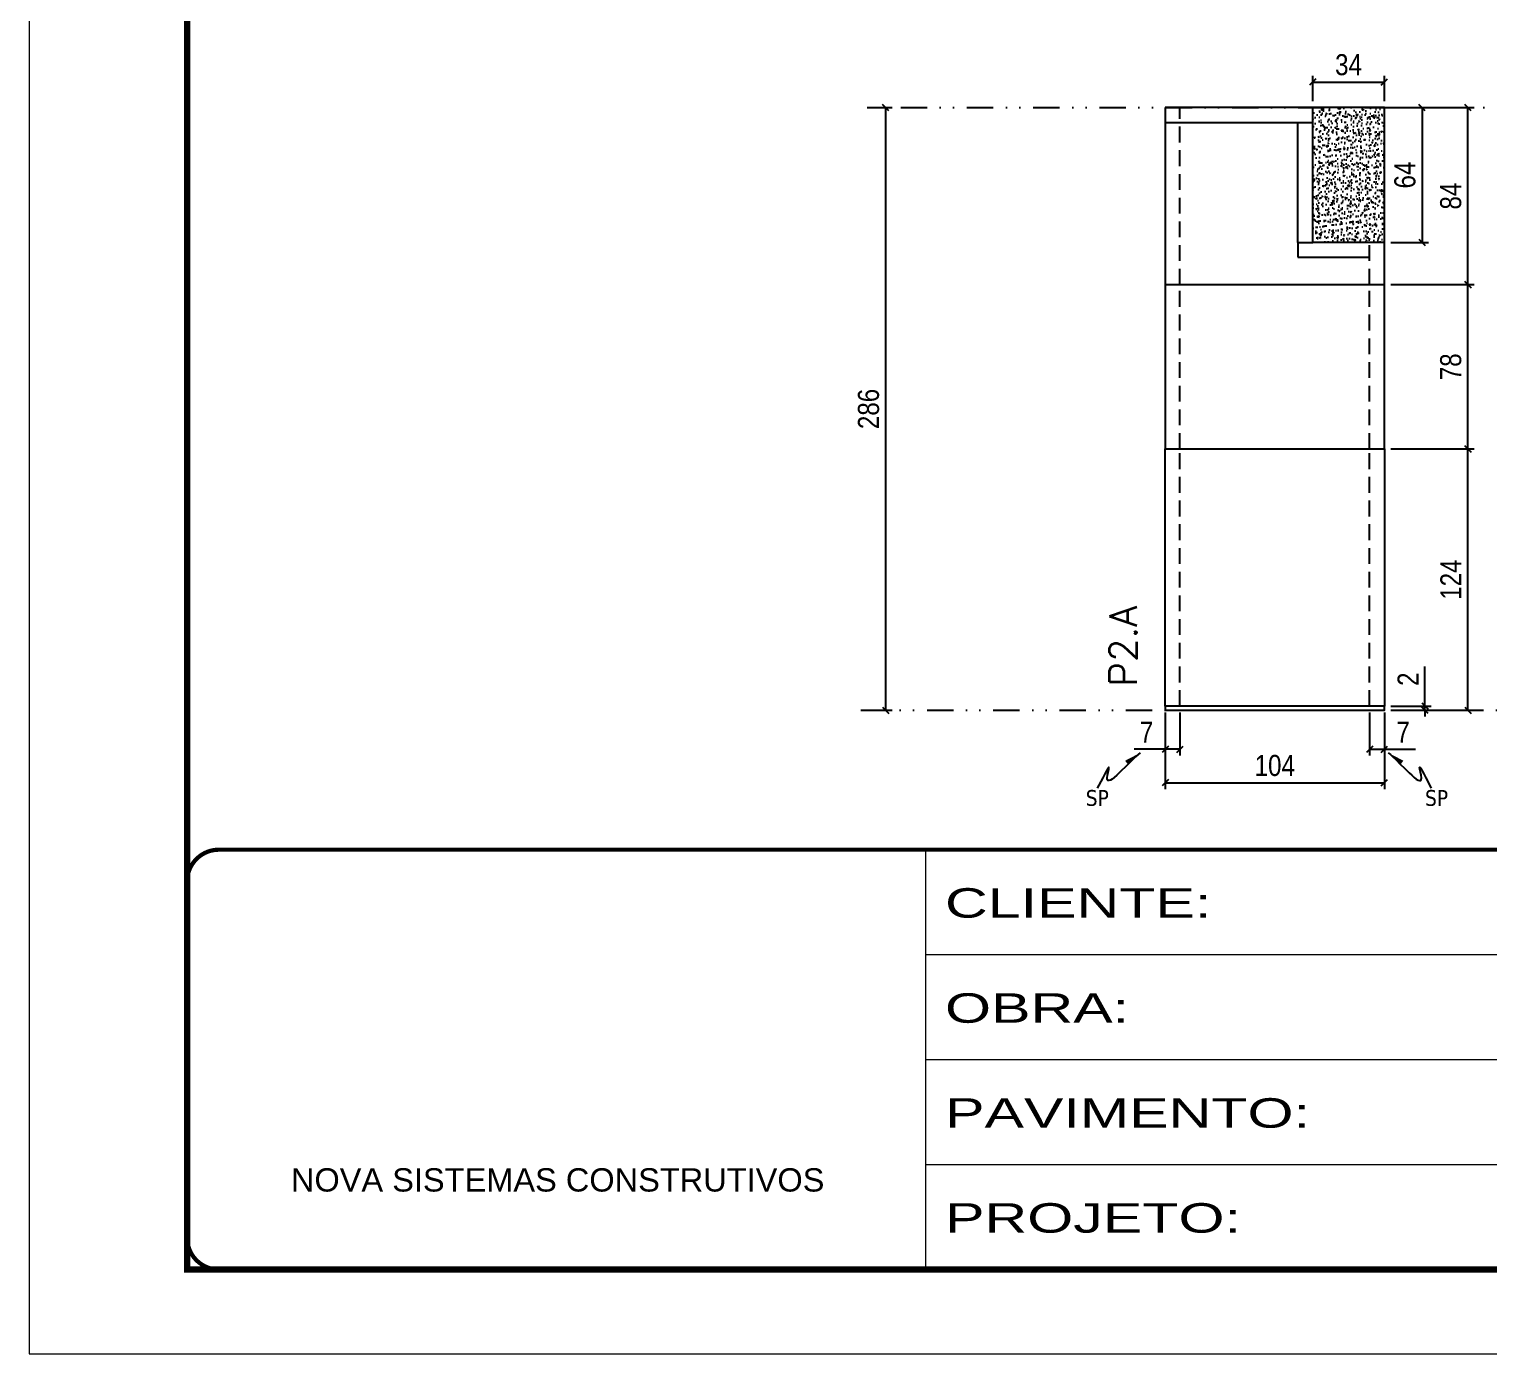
# Model space of a CAD drawing. Extents: x 808 to 7089, y -98 to 17032.
# Drawn here: x 3992 to 4684, y 14834 to 15463 of the extents above; entities that cross this region are included whole.
import ezdxf

# ---------------------------------------------------------------- set-up
doc = ezdxf.new("R2010")
doc.units = 0
for name, pattern in [('CONTINUO', [0]), ('DASHED', [0.75, 0.5, -0.25]), ('DIVIDE2', [0.625, 0.25, -0.125, 0, -0.125, 0, -0.125]), ('HIDDEN', [0.375, 0.25, -0.125])]:
    doc.linetypes.add(name, pattern=pattern)
for name, color, linetype in [('COTA', 241, 'Continuous'), ('Nível', 160, 'Continuous'), ('Painéis', 200, 'Continuous'), ('SARR_2.2x7', 40, 'Continuous'), ('Sarrafo de Pressão', 42, 'HIDDEN'), ('texto', 7, 'Continuous')]:
    doc.layers.add(name, color=color, linetype=linetype)
for name, color, linetype, lineweight in [('Folhas', 255, 'Continuous', 9), ('SARRAFO DE PRESSAO', 251, 'DASHED', 9), ('Texto Seção', 7, 'Continuous', 15)]:
    doc.layers.add(name, color=color, linetype=linetype, lineweight=lineweight)
doc.styles.add('ARIAL', font='arial.ttf')
doc.styles.add('COTA TECNICA', font='techl___.ttf', dxfattribs={"height": 10})
doc.styles.add('COTA TECNICA-50', font='techl___.ttf', dxfattribs={"height": 10})
doc.styles.add('REGUA-120', font='ROMANS.shx', dxfattribs={"height": 15})
doc.styles.get("Standard").update_dxf_attribs({"font": 'arial.ttf'})
doc.styles.add('Tecnologia', font='')
doc.styles.get('Tecnologia').set_extended_font_data('Forgotten Futurist')
doc.dimstyles.new('COTA PAINEL-50', dxfattribs={"dimtxt": 10, "dimasz": 3, "dimexe": 3, "dimexo": 3, "dimgap": 3, "dimtad": 1, "dimdec": 1, "dimzin": 12, "dimdsep": 46, "dimtxsty": 'COTA TECNICA-50', "dimblk1": 'OBLIQUE', "dimblk2": 'OBLIQUE', "dimsah": 1, "dimcen": 0.9, "dimclrd": 4, "dimclre": 4, "dimclrt": 240, "dimadec": 1, "dimazin": 3, "dimtfac": 1, "dimtdec": 1, "dimtmove": 0, "dimatfit": 3, "dimfxl": 1, "dimtolj": 1, "dimtzin": 12, "dimarcsym": 0})
doc.dimstyles.new('PAINEL', dxfattribs={"dimtxt": 10, "dimasz": 3, "dimexe": 3, "dimexo": 3, "dimgap": 3, "dimtad": 1, "dimdec": 1, "dimzin": 12, "dimdsep": 46, "dimtxsty": 'COTA TECNICA', "dimblk1": 'OBLIQUE', "dimblk2": 'OBLIQUE', "dimsah": 1, "dimcen": 0.9, "dimclrd": 4, "dimclre": 4, "dimclrt": 240, "dimadec": 1, "dimazin": 3, "dimtfac": 1, "dimtdec": 1, "dimtmove": 0, "dimatfit": 3, "dimfxl": 1, "dimtolj": 1, "dimtzin": 12, "dimarcsym": 0})
doc.dimstyles.get("Standard").update_dxf_attribs({"dimtxt": 0.18, "dimasz": 0.18, "dimexe": 0.18, "dimexo": 0.0625, "dimgap": 0.09, "dimtad": 0, "dimtih": 1, "dimtoh": 1, "dimdec": 4, "dimzin": 0, "dimdsep": 46, "dimtxsty": 'Standard', "dimcen": 0.09, "dimadec": 0, "dimazin": 0, "dimtfac": 1, "dimtdec": 4, "dimtofl": 0, "dimtmove": 0, "dimatfit": 3, "dimfxl": 1, "dimtolj": 1, "dimtzin": 0, "dimarcsym": 0})

# ---------------------------------------------------------------- blocks, each defined once
blk = doc.blocks.new('9999999999')
at = {"color": 30, "linetype": 'CONTINUO'}
for p, q in [((98564.56, 34230.21), (98564.56, 34429.45)), ((98564.56, 34379.64), (99583.98, 34379.64)), ((98564.56, 34329.83), (99487.98, 34329.83)), ((98564.56, 34280.02), (99487.98, 34280.02))]:
    blk.add_line(p, q, dxfattribs=at)
at = {"color": 30, "linetype": 'CONTINUO', "const_width": 2}
blk.add_lwpolyline([(99583.98, 34230.21), (99583.98, 34414.45, 0.414214), (99568.98, 34429.45), (98228.98, 34429.45, 0.414214), (98213.98, 34414.45), (98213.98, 34245.21, 0.414214), (98228.98, 34230.21), (99583.98, 34230.21)], format="xyb", dxfattribs=at)
at = {"layer": 'Folhas'}
blk.add_lwpolyline([(98138.98, 34190.21), (99623.98, 34190.21), (99623.98, 35240.21), (98138.98, 35240.21)], close=True, dxfattribs=at)
at = {"layer": 'Folhas', "color": 30, "const_width": 3}
blk.add_lwpolyline([(98213.98, 34230.21), (99583.98, 34230.21), (99583.98, 35200.21), (98213.98, 35200.21)], close=True, dxfattribs=at)
at = {"color": 7, "linetype": 'Continuous', "ltscale": 5, "style": 'ARIAL'}
blk.add_text('NOVA SISTEMAS CONSTRUTIVOS', height=11.0592, dxfattribs=at).set_placement((98263.19, 34267.21))
at = {"layer": 'Folhas', "color": 7, "style": 'Tecnologia', "width": 1.5}
for s, p in [('CLIENTE:', (98573.65, 34397.17)), ('OBRA:', (98573.65, 34347.31)), ('PAVIMENTO:', (98573.65, 34297.5)), ('PROJETO:', (98573.65, 34247.69))]:
    blk.add_text(s, height=14, dxfattribs=at).set_placement(p)
blk = doc.blocks.new('_Oblique')
at = {"color": 0, "linetype": 'ByBlock', "lineweight": -2}
blk.add_line((-0.5, -0.5), (0.5, 0.5), dxfattribs=at)
blk = doc.blocks.new('*D1983')
at = {"layer": 'COTA', "color": 4, "lineweight": -2, "transparency": 16777216}
for p, q in [((4389.34, 15425.32), (4401.19, 15425.32)), ((4398.19, 15139.32), (4398.19, 15425.32)), ((4389.34, 15139.32), (4401.19, 15139.32))]:
    blk.add_line(p, q, dxfattribs=at)
at = {"layer": 'Defpoints', "color": 0, "transparency": 16777216}
for p in [(4386.34, 15425.32), (4398.19, 15425.32), (4386.34, 15139.32)]:
    blk.add_point(p, dxfattribs=at)
at = {"layer": 'COTA', "color": 4, "lineweight": -2, "transparency": 16777216, "xscale": 3, "yscale": 3, "zscale": 3}
for p, rotation in [((4398.19, 15425.32), 90), ((4398.19, 15139.32), 270)]:
    blk.add_blockref('_Oblique', p, dxfattribs=dict(at, rotation=rotation))
at = {"layer": 'COTA', "color": 240, "transparency": 16777216, "insert": (4390.06, 15282.32), "char_height": 10, "attachment_point": 5, "rotation": 90, "style": 'COTA TECNICA-50'}
blk.add_mtext('\\A1;286', dxfattribs=at)
blk = doc.blocks.new('*D1271')
at = {"layer": 'COTA', "color": 4, "lineweight": -2, "transparency": 16777216}
for p, q in [((4530.84, 15138.32), (4530.84, 15101.95)), ((4634.84, 15138.32), (4634.84, 15101.95)), ((4530.84, 15104.95), (4634.84, 15104.95))]:
    blk.add_line(p, q, dxfattribs=at)
at = {"layer": 'Defpoints', "color": 0, "transparency": 16777216}
for p in [(4530.84, 15141.32), (4634.84, 15141.32), (4634.84, 15104.95)]:
    blk.add_point(p, dxfattribs=at)
at = {"layer": 'COTA', "color": 4, "lineweight": -2, "transparency": 16777216, "xscale": 3, "yscale": 3, "zscale": 3, "rotation": 180}
blk.add_blockref('_Oblique', (4530.84, 15104.95), dxfattribs=at)
at = {"layer": 'COTA', "color": 4, "lineweight": -2, "transparency": 16777216, "xscale": 3, "yscale": 3, "zscale": 3}
blk.add_blockref('_Oblique', (4634.84, 15104.95), dxfattribs=at)
at = {"layer": 'COTA', "color": 240, "transparency": 16777216, "insert": (4582.84, 15113.06), "char_height": 10, "attachment_point": 5, "style": 'COTA TECNICA'}
blk.add_mtext('\\A1;104', dxfattribs=at)
blk = doc.blocks.new('*D1272')
at = {"layer": 'COTA', "color": 4, "lineweight": -2, "transparency": 16777216}
for p, q in [((4537.84, 15138.32), (4537.84, 15117.81)), ((4530.84, 15136.32), (4530.84, 15117.81)), ((4530.84, 15120.81), (4516.11, 15120.81)), ((4537.84, 15120.81), (4530.84, 15120.81))]:
    blk.add_line(p, q, dxfattribs=at)
at = {"layer": 'Defpoints', "color": 0, "transparency": 16777216}
for p in [(4530.84, 15139.32), (4537.84, 15141.32), (4530.84, 15120.81)]:
    blk.add_point(p, dxfattribs=at)
at = {"layer": 'COTA', "color": 4, "lineweight": -2, "transparency": 16777216, "xscale": 3, "yscale": 3, "zscale": 3, "rotation": 180}
blk.add_blockref('_Oblique', (4530.84, 15120.81), dxfattribs=at)
at = {"layer": 'COTA', "color": 4, "lineweight": -2, "transparency": 16777216, "xscale": 3, "yscale": 3, "zscale": 3}
blk.add_blockref('_Oblique', (4537.84, 15120.81), dxfattribs=at)
at = {"layer": 'COTA', "color": 240, "transparency": 16777216, "insert": (4521.97, 15128.88), "char_height": 10, "attachment_point": 5, "style": 'COTA TECNICA-50'}
blk.add_mtext('\\A1;7', dxfattribs=at)
blk = doc.blocks.new('*D1273')
at = {"layer": 'COTA', "color": 4, "lineweight": -2, "transparency": 16777216}
for p, q in [((4627.84, 15138.32), (4627.84, 15117.81)), ((4634.84, 15136.32), (4634.84, 15117.81)), ((4627.84, 15120.81), (4634.84, 15120.81)), ((4634.84, 15120.81), (4649.57, 15120.81))]:
    blk.add_line(p, q, dxfattribs=at)
at = {"layer": 'Defpoints', "color": 0, "transparency": 16777216}
for p in [(4627.84, 15141.32), (4634.84, 15139.32), (4634.84, 15120.81)]:
    blk.add_point(p, dxfattribs=at)
at = {"layer": 'COTA', "color": 4, "lineweight": -2, "transparency": 16777216, "xscale": 3, "yscale": 3, "zscale": 3, "rotation": 180}
blk.add_blockref('_Oblique', (4627.84, 15120.81), dxfattribs=at)
at = {"layer": 'COTA', "color": 4, "lineweight": -2, "transparency": 16777216, "xscale": 3, "yscale": 3, "zscale": 3}
blk.add_blockref('_Oblique', (4634.84, 15120.81), dxfattribs=at)
at = {"layer": 'COTA', "color": 240, "transparency": 16777216, "insert": (4643.71, 15128.88), "char_height": 10, "attachment_point": 5, "style": 'COTA TECNICA-50'}
blk.add_mtext('\\A1;7', dxfattribs=at)
blk = doc.blocks.new('*D1274')
at = {"layer": 'COTA', "color": 4, "linetype": 'ByBlock', "lineweight": -2, "transparency": 16777216}
for p, q in [((4637.84, 15263.32), (4677.48, 15263.32)), ((4674.48, 15139.32), (4674.48, 15263.32)), ((4637.84, 15139.32), (4677.48, 15139.32))]:
    blk.add_line(p, q, dxfattribs=at)
at = {"layer": 'Defpoints', "color": 0, "linetype": 'ByBlock', "transparency": 16777216}
for p in [(4634.84, 15263.32), (4674.48, 15263.32), (4634.84, 15139.32)]:
    blk.add_point(p, dxfattribs=at)
at = {"layer": 'COTA', "color": 4, "linetype": 'ByBlock', "lineweight": -2, "transparency": 16777216, "xscale": 3, "yscale": 3, "zscale": 3}
for p, rotation in [((4674.48, 15263.32), 90), ((4674.48, 15139.32), 270)]:
    blk.add_blockref('_Oblique', p, dxfattribs=dict(at, rotation=rotation))
at = {"layer": 'COTA', "color": 240, "linetype": 'ByBlock', "transparency": 16777216, "insert": (4666.41, 15201.32), "char_height": 10, "attachment_point": 5, "rotation": 90, "style": 'COTA TECNICA'}
blk.add_mtext('\\A1;124', dxfattribs=at)
blk = doc.blocks.new('*D1275')
at = {"layer": 'COTA', "color": 4, "lineweight": -2, "transparency": 16777216}
for p, q in [((4654.1, 15141.32), (4654.1, 15160.12)), ((4637.84, 15141.32), (4657.1, 15141.32)), ((4637.84, 15139.32), (4657.1, 15139.32)), ((4654.1, 15139.32), (4654.1, 15141.32)), ((4654.1, 15139.32), (4654.1, 15136.32))]:
    blk.add_line(p, q, dxfattribs=at)
at = {"layer": 'Defpoints', "color": 0, "transparency": 16777216}
for p in [(4634.84, 15141.32), (4634.84, 15139.32), (4654.1, 15139.32)]:
    blk.add_point(p, dxfattribs=at)
at = {"layer": 'COTA', "color": 4, "lineweight": -2, "transparency": 16777216, "xscale": 3, "yscale": 3, "zscale": 3}
for p, rotation in [((4654.1, 15141.32), 270), ((4654.1, 15139.32), 90)]:
    blk.add_blockref('_Oblique', p, dxfattribs=dict(at, rotation=rotation))
at = {"layer": 'COTA', "color": 240, "transparency": 16777216, "insert": (4646.1, 15154.06), "char_height": 10, "attachment_point": 5, "rotation": 90, "style": 'COTA TECNICA-50'}
blk.add_mtext('\\A1;2', dxfattribs=at)
blk = doc.blocks.new('*D1276')
at = {"layer": 'COTA', "color": 4, "linetype": 'ByBlock', "lineweight": -2, "transparency": 16777216}
for p, q in [((4637.84, 15263.32), (4677.48, 15263.32)), ((4674.48, 15139.32), (4674.48, 15263.32)), ((4637.84, 15139.32), (4677.48, 15139.32))]:
    blk.add_line(p, q, dxfattribs=at)
at = {"layer": 'Defpoints', "color": 0, "linetype": 'ByBlock', "transparency": 16777216}
for p in [(4634.84, 15263.32), (4674.48, 15263.32), (4634.84, 15139.32)]:
    blk.add_point(p, dxfattribs=at)
at = {"layer": 'COTA', "color": 4, "linetype": 'ByBlock', "lineweight": -2, "transparency": 16777216, "xscale": 3, "yscale": 3, "zscale": 3}
for p, rotation in [((4674.48, 15263.32), 90), ((4674.48, 15139.32), 270)]:
    blk.add_blockref('_Oblique', p, dxfattribs=dict(at, rotation=rotation))
at = {"layer": 'COTA', "color": 240, "linetype": 'ByBlock', "transparency": 16777216, "insert": (4666.41, 15201.32), "char_height": 10, "attachment_point": 5, "rotation": 90, "style": 'COTA TECNICA'}
blk.add_mtext('\\A1;124', dxfattribs=at)
blk = doc.blocks.new('*D1277')
at = {"layer": 'COTA', "color": 4, "lineweight": -2, "transparency": 16777216}
for p, q in [((4637.84, 15341.32), (4677.48, 15341.32)), ((4674.48, 15263.32), (4674.48, 15341.32)), ((4637.84, 15263.32), (4677.48, 15263.32))]:
    blk.add_line(p, q, dxfattribs=at)
at = {"layer": 'Defpoints', "color": 0, "transparency": 16777216}
for p in [(4634.84, 15341.32), (4674.48, 15341.32), (4634.84, 15263.32)]:
    blk.add_point(p, dxfattribs=at)
at = {"layer": 'COTA', "color": 4, "lineweight": -2, "transparency": 16777216, "xscale": 3, "yscale": 3, "zscale": 3}
for p, rotation in [((4674.48, 15341.32), 90), ((4674.48, 15263.32), 270)]:
    blk.add_blockref('_Oblique', p, dxfattribs=dict(at, rotation=rotation))
at = {"layer": 'COTA', "color": 240, "transparency": 16777216, "insert": (4666.39, 15302.32), "char_height": 10, "attachment_point": 5, "rotation": 90, "style": 'COTA TECNICA-50'}
blk.add_mtext('\\A1;78', dxfattribs=at)
blk = doc.blocks.new('*D1278')
at = {"layer": 'COTA', "color": 4, "lineweight": -2, "transparency": 16777216}
for p, q in [((4637.84, 15425.32), (4677.48, 15425.32)), ((4674.48, 15341.32), (4674.48, 15425.32)), ((4637.84, 15341.32), (4677.48, 15341.32))]:
    blk.add_line(p, q, dxfattribs=at)
at = {"layer": 'Defpoints', "color": 0, "transparency": 16777216}
for p in [(4634.84, 15425.32), (4674.48, 15425.32), (4634.84, 15341.32)]:
    blk.add_point(p, dxfattribs=at)
at = {"layer": 'COTA', "color": 4, "lineweight": -2, "transparency": 16777216, "xscale": 3, "yscale": 3, "zscale": 3}
for p, rotation in [((4674.48, 15425.32), 90), ((4674.48, 15341.32), 270)]:
    blk.add_blockref('_Oblique', p, dxfattribs=dict(at, rotation=rotation))
at = {"layer": 'COTA', "color": 240, "transparency": 16777216, "insert": (4666.39, 15383.32), "char_height": 10, "attachment_point": 5, "rotation": 90, "style": 'COTA TECNICA-50'}
blk.add_mtext('\\A1;84', dxfattribs=at)
blk = doc.blocks.new('*D1279')
at = {"layer": 'COTA', "color": 4, "lineweight": -2, "transparency": 16777216}
for p, q in [((4600.84, 15428.32), (4600.84, 15440.41)), ((4600.84, 15437.41), (4634.84, 15437.41)), ((4634.84, 15428.32), (4634.84, 15440.41))]:
    blk.add_line(p, q, dxfattribs=at)
at = {"layer": 'Defpoints', "color": 0, "transparency": 16777216}
for p in [(4634.84, 15437.41), (4600.84, 15425.32), (4634.84, 15425.32)]:
    blk.add_point(p, dxfattribs=at)
at = {"layer": 'COTA', "color": 4, "lineweight": -2, "transparency": 16777216, "xscale": 3, "yscale": 3, "zscale": 3, "rotation": 180}
blk.add_blockref('_Oblique', (4600.84, 15437.41), dxfattribs=at)
at = {"layer": 'COTA', "color": 4, "lineweight": -2, "transparency": 16777216, "xscale": 3, "yscale": 3, "zscale": 3}
blk.add_blockref('_Oblique', (4634.84, 15437.41), dxfattribs=at)
at = {"layer": 'COTA', "color": 240, "transparency": 16777216, "insert": (4617.84, 15445.63), "char_height": 10, "attachment_point": 5, "style": 'COTA TECNICA-50'}
blk.add_mtext('\\A1;34', dxfattribs=at)
blk = doc.blocks.new('*D1280')
at = {"layer": 'COTA', "color": 4, "lineweight": -2, "transparency": 16777216}
for p, q in [((4637.84, 15425.32), (4655.74, 15425.32)), ((4652.74, 15425.32), (4652.74, 15361.32)), ((4637.84, 15361.32), (4655.74, 15361.32))]:
    blk.add_line(p, q, dxfattribs=at)
at = {"layer": 'Defpoints', "color": 0, "transparency": 16777216}
for p in [(4634.84, 15425.32), (4634.84, 15361.32), (4652.74, 15361.32)]:
    blk.add_point(p, dxfattribs=at)
at = {"layer": 'COTA', "color": 4, "lineweight": -2, "transparency": 16777216, "xscale": 3, "yscale": 3, "zscale": 3}
for p, rotation in [((4652.74, 15425.32), 90), ((4652.74, 15361.32), 270)]:
    blk.add_blockref('_Oblique', p, dxfattribs=dict(at, rotation=rotation))
at = {"layer": 'COTA', "color": 240, "transparency": 16777216, "insert": (4644.64, 15393.32), "char_height": 10, "attachment_point": 5, "rotation": 90, "style": 'COTA TECNICA'}
blk.add_mtext('\\A1;64', dxfattribs=at)

msp = doc.modelspace()

# ---------------------------------------------------------------- hatches: boundary and pattern name
at = {"layer": 'COTA', "linetype": 'ByBlock'}
h = msp.add_hatch(dxfattribs=at)
h.set_pattern_fill('AR-CONC', color=256, scale=0.03)
h.set_pattern_definition([(50, (-4251.9124, 11313.3235), (5.46554, -0.4781726), [0.5715, -6.2865]), (355, (-4251.9124, 11313.3235), (-1.0573026, 5.7317054), [0.4572, -5.0292175]), (100.451445, (-4251.457, 11313.2837), (4.4082374, 5.2535326), [0.4857003, -5.3427073]), (46.1842, (-4251.9124, 11314.8475), (8.132371, -1.26127), [0.85725, -9.42975]), (96.63556, (-4251.235, 11314.7424), (7.122124, 7.422784), [0.728551, -8.014068]), (351.18415, (-4251.912, 11314.8475), (7.122124, 7.422784), [0.685799, -7.543792]), (21, (-4251.1504, 11314.4665), (4.5484317, -3.067956), [0.5715, -6.2865]), (326, (-4251.1504, 11314.4665), (1.854061, 5.525639), [0.4572, -5.0292]), (71.451445, (-4250.7714, 11314.211), (6.4024926, 2.457683), [0.4857003, -5.342698]), (37.5, (-4251.9124, 11313.3235), (0.0926581, 2.53665117), [0, -4.96824, 0, -5.1054, 0, -5.04825]), (7.5, (-4251.9124, 11313.3235), (2.0045899, 3.00541724), [0, -2.91084, 0, -4.85394, 0, -1.92405]), (327.5, (-4253.6116, 11313.3235), (4.06771786, -0.1718623), [0, -1.905, 0, -5.9436, 0, -7.8867]), (317.5, (-4254.3736, 11313.3235), (4.4438754, 0.7627947), [0, -2.4765, 0, -3.94716, 0, -5.6007])])
h.paths.add_polyline_path([(4600.84, 15425.32), (4600.84, 15361.32), (4634.84, 15361.32), (4634.84, 15425.32)])

# ---------------------------------------------------------------- linework, layer by layer
for p, q in [((4530.84, 15425.32), (4530.84, 15425.32)), ((4634.84, 15425.32), (4600.84, 15425.32)), ((4634.84, 15361.32), (4634.84, 15425.32))]:
    msp.add_line(p, q, dxfattribs=at)
at = {"layer": 'Nível', "color": 4, "linetype": 'DIVIDE2', "ltscale": 50}
for p, q in [((4405.29, 15425.32), (5455.62, 15425.32)), ((4386.34, 15139.32), (5436.67, 15139.32))]:
    msp.add_line(p, q, dxfattribs=at)
at = {"layer": 'Painéis'}
for p, q in [((4600.84, 15425.32), (4530.84, 15425.32)), ((4530.84, 15425.32), (4530.84, 15263.32)), ((4600.84, 15361.32), (4600.84, 15425.32)), ((4634.84, 15361.32), (4600.84, 15361.32)), ((4634.84, 15263.32), (4634.84, 15361.32)), ((4530.84, 15341.32), (4634.84, 15341.32))]:
    msp.add_line(p, q, dxfattribs=at)
for points in [[(4530.84, 15263.32), (4634.84, 15263.32), (4634.84, 15141.32), (4530.84, 15141.32)], [(4530.84, 15139.32), (4634.84, 15139.32), (4634.84, 15141.32), (4530.84, 15141.32)]]:
    msp.add_lwpolyline(points, close=True, dxfattribs=at)
at = {"layer": 'SARR_2.2x7'}
for p, q in [((4530.84, 15418.32), (4600.84, 15418.32)), ((4593.84, 15361.32), (4593.84, 15418.32)), ((4593.84, 15361.32), (4600.84, 15361.32)), ((4593.84, 15361.32), (4593.84, 15354.32)), ((4593.84, 15354.32), (4627.84, 15354.32))]:
    msp.add_line(p, q, dxfattribs=at)
at = {"layer": 'Sarrafo de Pressão', "ltscale": 30}
for p, q in [((4537.84, 15341.32), (4537.84, 15425.32)), ((4627.84, 15341.32), (4627.84, 15361.32)), ((4537.84, 15263.32), (4537.84, 15341.32)), ((4627.84, 15263.32), (4627.84, 15341.32)), ((4537.84, 15141.32), (4537.84, 15263.32)), ((4627.84, 15141.32), (4627.84, 15263.32))]:
    msp.add_line(p, q, dxfattribs=at)

# ---------------------------------------------------------------- block references
at = {"layer": 'SARRAFO DE PRESSAO', "color": 6, "linetype": 'ByBlock'}
msp.add_blockref('9999999999', (-94147.31, -19356.3), dxfattribs=at)

# ---------------------------------------------------------------- texts
at = {"layer": 'texto', "color": 0, "char_height": 7.5, "attachment_point": 5}
for insert in [(4498.59, 15097.64), (4659.62, 15097.64)]:
    msp.add_mtext('{\\fTahoma|b0|i0|c0|p34;\\C4;SP}', dxfattribs=dict(at, insert=insert))
at = {"layer": 'Texto Seção', "insert": (4517.37, 15150.57), "char_height": 13, "width": 285.3299, "attachment_point": 7, "rotation": 90, "style": 'REGUA-120'}
msp.add_mtext('P2.A', dxfattribs=at)

# ---------------------------------------------------------------- dimensions: what is measured, and where the dimension line sits
at = {"layer": 'COTA'}
for base, p1, p2, picture, middle in [((4634.84, 15437.41), (4600.84, 15425.32), (4634.84, 15425.32), '*D1279', (4617.84, 15445.63)), ((4634.84, 15120.81), (4627.84, 15141.32), (4634.84, 15139.32), '*D1273', (4643.71, 15128.88))]:
    dim = msp.add_linear_dim(base=base, p1=p1, p2=p2, dimstyle='COTA PAINEL-50', dxfattribs=at)
    dim.commit()
    dim.dimension.update_dxf_attribs({"geometry": picture, "text_midpoint": middle})
for base, p1, p2, angle, dimstyle, picture, middle in [((4398.19, 15425.32), (4386.34, 15139.32), (4386.34, 15425.32), 90, 'COTA PAINEL-50', '*D1983', (4390.06, 15282.32)), ((4674.48, 15425.32), (4634.84, 15341.32), (4634.84, 15425.32), 90, 'COTA PAINEL-50', '*D1278', (4666.39, 15383.32)), ((4652.74, 15361.32), (4634.84, 15425.32), (4634.84, 15361.32), 90, 'PAINEL', '*D1280', (4644.64, 15393.32)), ((4674.48, 15341.32), (4634.84, 15263.32), (4634.84, 15341.32), 90, 'COTA PAINEL-50', '*D1277', (4666.39, 15302.32)), ((4530.84, 15120.81), (4537.84, 15141.32), (4530.84, 15139.32), 180, 'COTA PAINEL-50', '*D1272', (4521.97, 15128.88))]:
    dim = msp.add_linear_dim(base=base, p1=p1, p2=p2, angle=angle, dimstyle=dimstyle, dxfattribs=at)
    dim.commit()
    dim.dimension.update_dxf_attribs({"geometry": picture, "text_midpoint": middle})
at = {"layer": 'COTA', "linetype": 'ByBlock'}
for picture in ['*D1274', '*D1276']:
    dim = msp.add_aligned_dim(p1=(4634.84, 15139.32), p2=(4634.84, 15263.32), distance=-39.64, dimstyle='PAINEL', dxfattribs=at)
    dim.commit()
    dim.dimension.update_dxf_attribs({"geometry": picture, "text_midpoint": (4666.41, 15201.32)})
at = {"layer": 'COTA'}
dim = msp.add_linear_dim(base=(4654.1, 15139.32), p1=(4634.84, 15141.32), p2=(4634.84, 15139.32), angle=90, dimstyle='COTA PAINEL-50', dxfattribs=at)
dim.commit()
dim.dimension.update_dxf_attribs({"geometry": '*D1275', "text_midpoint": (4654.1, 15154.06), "dimtype": 160})
dim = msp.add_linear_dim(base=(4634.84, 15104.95), p1=(4530.84, 15141.32), p2=(4634.84, 15141.32), dimstyle='PAINEL', override={"dimarcsym": 2}, dxfattribs=at)
dim.commit()
dim.dimension.update_dxf_attribs({"geometry": '*D1271', "text_midpoint": (4582.84, 15113.06)})

# ---------------------------------------------------------------- leaders
at = {"layer": 'COTA', "path_type": 1}
for points in [[(4519.01, 15119.13), (4503.23, 15107.3), (4504.15, 15112.11), (4498.6, 15102.33)], [(4636.67, 15119.13), (4652.45, 15107.3), (4651.53, 15112.11), (4657.08, 15102.33)]]:
    msp.add_leader(points, dimstyle='Standard', override={"dimasz": 8}, dxfattribs=at)

doc.saveas('drawing.dxf')
